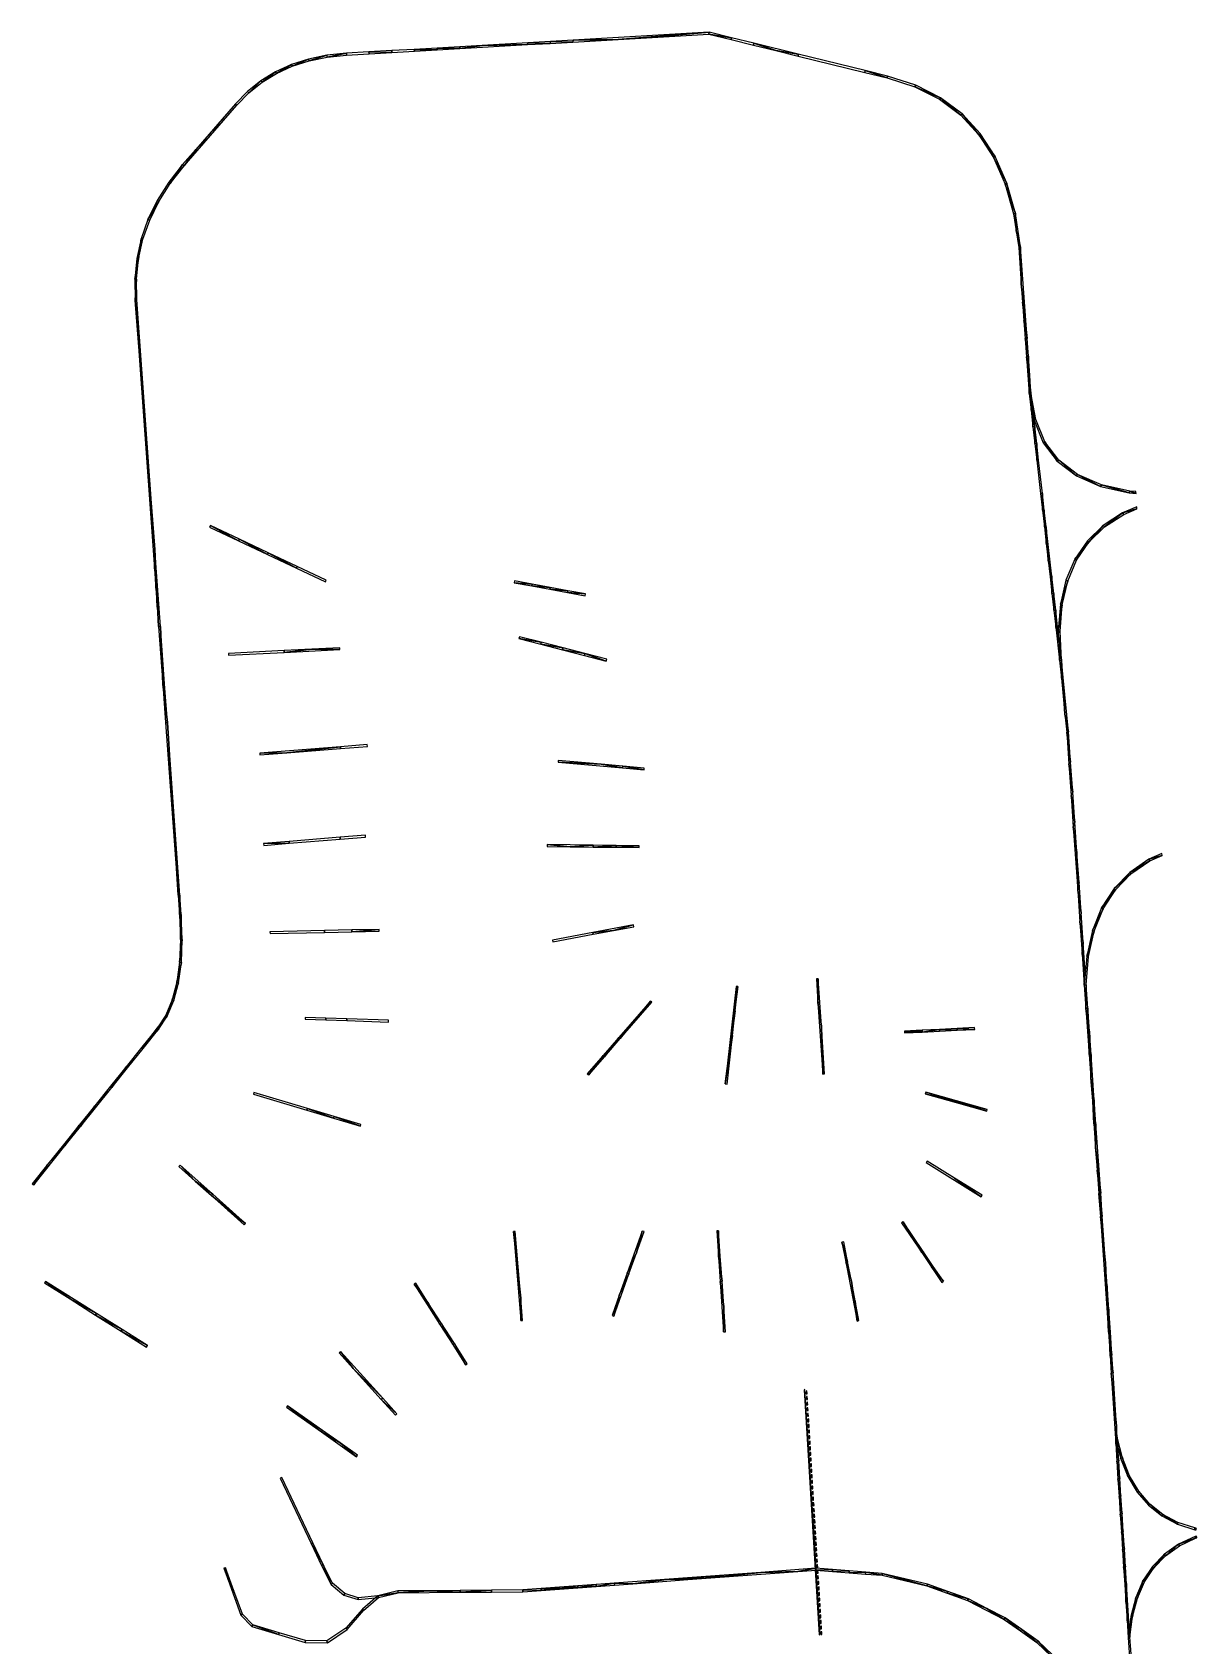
# Model space of a CAD drawing. Extents: x -4169 to 2221, y -6508 to 574.
# Drawn here: x -1736 to -489, y -1154 to 574 of the extents above; entities that cross this region are included whole.
import ezdxf

# ---------------------------------------------------------------- set-up
doc = ezdxf.new("R2010")
doc.units = 0

msp = doc.modelspace()

# ---------------------------------------------------------------- linework, layer by layer
at = {"layer": 'mg_to_dxf', "color": 40}
for points in [[(-1108.35, 565.93), (-1108.35, 565.93), (-1011.13, 573.57), (-1156.78, 565.13)], [(-1084.09, 567.34), (-1084.09, 567.34), (-1011.13, 573.57), (-1108.35, 565.93)], [(-1084.09, 567.34), (-1084.09, 567.34), (-1011.32, 571.55), (-1011.13, 573.57)], [(-987.21, 567.71), (-1011.13, 573.57), (-1011.32, 571.55)], [(-987.44, 565.7), (-987.21, 567.71), (-1011.32, 571.55)], [(-1350.99, 553.87), (-1375.27, 552.46), (-1350.91, 551.87)], [(-1326.72, 555.28), (-1350.99, 553.87), (-1350.91, 551.87), (-1326.66, 553.28)], [(-1302.44, 556.68), (-1326.72, 555.28), (-1302.4, 554.68)], [(-1302.4, 554.68), (-1326.72, 555.28), (-1326.66, 553.28)], [(-1278.16, 558.09), (-1302.44, 556.68), (-1278.14, 556.09)], [(-1278.14, 556.09), (-1302.44, 556.68), (-1302.4, 554.68)], [(-1253.89, 559.5), (-1253.89, 559.5), (-1278.16, 558.09), (-1278.14, 556.09)], [(-1253.89, 559.5), (-1253.89, 559.5), (-1278.14, 556.09), (-1205.37, 560.31)], [(-1253.89, 559.5), (-1253.89, 559.5), (-1205.37, 560.31), (-1205.33, 562.31)], [(-1181.12, 561.71), (-1205.33, 562.31), (-1205.37, 560.31)], [(-1205.33, 562.31), (-1181.12, 561.71), (-1181.06, 563.72)], [(-1181.12, 561.71), (-1156.86, 563.12), (-1181.06, 563.72)], [(-1181.06, 563.72), (-1156.86, 563.12), (-1156.78, 565.13)], [(-1156.86, 563.12), (-1108.35, 565.93), (-1156.78, 565.13)], [(-963.29, 561.84), (-987.21, 567.71), (-987.44, 565.7), (-963.56, 559.85)], [(-939.69, 553.99), (-963.29, 561.84), (-963.56, 559.85)], [(-915.46, 550.11), (-963.29, 561.84), (-939.69, 553.99)], [(-915.81, 548.14), (-915.46, 550.11), (-939.69, 553.99)], [(-1474.34, 529.45), (-1458.34, 538.95), (-1475.32, 531.2)], [(-1457.56, 537.1), (-1458.34, 538.95), (-1474.34, 529.45)], [(-1458.34, 538.95), (-1457.56, 537.1), (-1440.06, 544.84)], [(-1440.06, 544.84), (-1457.56, 537.1), (-1439.48, 542.92)], [(-1440.06, 544.84), (-1439.48, 542.92), (-1420.46, 548.88)], [(-1439.48, 542.92), (-1420.11, 546.91), (-1420.46, 548.88)], [(-1420.46, 548.88), (-1420.11, 546.91), (-1399.54, 551.06)], [(-1420.11, 546.91), (-1399.43, 549.06), (-1399.54, 551.06)], [(-1375.27, 552.46), (-1399.54, 551.06), (-1399.43, 549.06), (-1375.17, 550.46)], [(-1350.91, 551.87), (-1375.27, 552.46), (-1375.17, 550.46)], [(-843.71, 532.52), (-915.46, 550.11), (-915.81, 548.14), (-844.17, 530.57)], [(-1505.33, 510.13), (-1503.99, 508.65), (-1490.98, 521.6)], [(-1503.99, 508.65), (-1489.81, 519.97), (-1490.98, 521.6)], [(-1475.32, 531.2), (-1490.98, 521.6), (-1489.81, 519.97)], [(-1475.32, 531.2), (-1489.81, 519.97), (-1474.34, 529.45)], [(-820.29, 524.72), (-843.71, 532.52), (-844.17, 530.57)], [(-819.79, 526.66), (-843.71, 532.52), (-820.29, 524.72)], [(-820.29, 524.72), (-790.56, 515.13), (-789.74, 516.97), (-819.79, 526.66)], [(-1516.86, 495.5), (-1503.99, 508.65), (-1505.33, 510.13), (-1518.37, 496.82)], [(-789.74, 516.97), (-790.56, 515.13), (-763.19, 503.51)], [(-790.56, 515.13), (-764.29, 501.8), (-763.19, 503.51)], [(-741.48, 484.73), (-763.19, 503.51), (-764.29, 501.8)], [(-741.48, 484.73), (-740.14, 486.26), (-763.19, 503.51)], [(-1532.49, 480.57), (-1530.98, 479.26), (-1516.86, 495.5), (-1518.37, 496.82)], [(-741.48, 484.73), (-722.15, 463.91), (-740.14, 486.26)], [(-740.14, 486.26), (-722.15, 463.91), (-720.6, 465.25)], [(-1546.61, 464.33), (-1530.98, 479.26), (-1532.49, 480.57)], [(-1545.1, 463.02), (-1530.98, 479.26), (-1546.61, 464.33)], [(-1560.73, 448.08), (-1545.1, 463.02), (-1546.61, 464.33)], [(-1559.22, 446.77), (-1559.22, 446.77), (-1545.1, 463.02), (-1560.73, 448.08)], [(-720.6, 465.25), (-722.15, 463.91), (-704.57, 440.45)], [(-722.15, 463.91), (-706.28, 439.35), (-704.57, 440.45)], [(-1573.34, 430.53), (-1573.34, 430.53), (-1560.73, 448.08), (-1574.85, 431.84)], [(-1559.22, 446.77), (-1559.22, 446.77), (-1560.73, 448.08), (-1573.34, 430.53)], [(-704.57, 440.45), (-706.28, 439.35), (-692.04, 411.88)], [(-706.28, 439.35), (-693.88, 411.05), (-692.04, 411.88)], [(-1589.78, 412.9), (-1588.12, 411.77), (-1574.85, 431.84)], [(-1588.12, 411.77), (-1573.34, 430.53), (-1574.85, 431.84)], [(-1600.39, 392.42), (-1588.12, 411.77), (-1589.78, 412.9), (-1602.16, 393.36)], [(-692.04, 411.88), (-693.88, 411.05), (-683.01, 379.54)], [(-693.88, 411.05), (-684.95, 379), (-683.01, 379.54)], [(-1602.16, 393.36), (-1611.99, 373.23), (-1600.39, 392.42)], [(-1600.39, 392.42), (-1611.99, 373.23), (-1610.12, 372.49)], [(-1611.99, 373.23), (-1619.27, 352.5), (-1617.33, 351.97), (-1610.12, 372.49)], [(-682.22, 361.1), (-682.22, 361.1), (-683.01, 379.54), (-684.95, 379)], [(-682.22, 361.1), (-682.22, 361.1), (-677.49, 343.41), (-683.01, 379.54)], [(-1622.02, 330.87), (-1619.27, 352.5), (-1624, 331.18)], [(-1622.02, 330.87), (-1617.33, 351.97), (-1619.27, 352.5)], [(-682.22, 361.1), (-682.22, 361.1), (-679.48, 343.21), (-677.49, 343.41)], [(-1626.17, 309.27), (-1622.02, 330.87), (-1624, 331.18)], [(-1624.18, 309.18), (-1622.02, 330.87), (-1626.17, 309.27)], [(-679.48, 343.21), (-679.48, 343.21), (-676.68, 304.13), (-677.49, 343.41)], [(-677.49, 343.41), (-677.49, 343.41), (-676.68, 304.13), (-670.48, 245.66)], [(-1624.18, 309.18), (-1626.17, 309.27), (-1625.8, 286.77)], [(-1624.18, 309.18), (-1625.8, 286.77), (-1623.81, 286.91)], [(-670.48, 245.66), (-670.48, 245.66), (-676.68, 304.13), (-675.28, 284.59)], [(-1604.51, 19.63), (-1623.81, 286.91), (-1625.8, 286.77)], [(-1605.02, -1.07), (-1604.51, 19.63), (-1625.8, 286.77)], [(-670.48, 245.66), (-670.48, 245.66), (-675.28, 284.59), (-673.88, 265.05)], [(-670.48, 245.66), (-670.48, 245.66), (-673.88, 265.05), (-672.48, 245.51)], [(-670.48, 245.66), (-672.48, 245.51), (-669.08, 226.11)], [(-672.48, 245.51), (-671.08, 225.97), (-669.08, 226.11)], [(-671.08, 225.97), (-668.68, 206.5), (-669.08, 226.11)], [(-669.68, 206.44), (-668.68, 206.5), (-671.08, 225.97)], [(-669.08, 226.11), (-668.68, 206.5), (-667.68, 206.56)], [(-668.27, 186.9), (-668.68, 206.5), (-669.68, 206.44)], [(-666.28, 187.01), (-667.68, 206.56), (-668.68, 206.5)], [(-666.28, 187.01), (-668.68, 206.5), (-668.27, 186.9)], [(-666.24, 169.03), (-666.28, 187.01), (-668.27, 186.9)], [(-666.28, 187.01), (-663.01, 158.33), (-661.08, 158.93)], [(-664.24, 169.14), (-666.28, 187.01), (-666.24, 169.03)], [(-664.2, 151.17), (-664.2, 151.17), (-664.24, 169.14), (-666.24, 169.03)], [(-662.2, 151.26), (-662.2, 151.26), (-664.24, 169.14), (-664.2, 151.17)], [(-661.08, 158.93), (-663.01, 158.33), (-653.42, 134.06), (-651.62, 135.07)], [(-662.2, 151.26), (-662.2, 151.26), (-664.2, 151.17), (-662.16, 133.3)], [(-662.2, 151.26), (-662.2, 151.26), (-662.16, 133.3), (-660.16, 133.39)], [(-662.16, 133.3), (-660.12, 115.44), (-660.16, 133.39)], [(-660.16, 133.39), (-660.12, 115.44), (-658.12, 115.51)], [(-653.42, 134.06), (-638.17, 114.13), (-651.62, 135.07)], [(-651.62, 135.07), (-638.17, 114.13), (-636.54, 115.48)], [(-654.04, 79.77), (-658.12, 115.51), (-660.12, 115.44), (-656.05, 79.71)], [(-638.17, 114.13), (-617.69, 98.53), (-636.54, 115.48)], [(-636.54, 115.48), (-617.69, 98.53), (-616.31, 100.15)], [(-617.69, 98.53), (-591.99, 87.26), (-616.31, 100.15)], [(-616.31, 100.15), (-591.99, 87.26), (-590.91, 89.07)], [(-561.07, 80.31), (-590.91, 89.07), (-591.99, 87.26)], [(-560.35, 82.25), (-590.91, 89.07), (-561.07, 80.31)], [(-654.01, 61.84), (-654.04, 79.77), (-656.05, 79.71)], [(-652.01, 61.89), (-654.04, 79.77), (-654.01, 61.84)], [(-553.76, 79.78), (-560.35, 82.25), (-561.07, 80.31)], [(-560.35, 82.25), (-553.76, 79.78), (-553.89, 81.79)], [(-651.97, 43.98), (-652.01, 61.89), (-654.01, 61.84)], [(-649.97, 44.02), (-652.01, 61.89), (-651.97, 43.98)], [(-588.85, 45.42), (-587.41, 43.83), (-568.12, 58.93)], [(-568.12, 58.93), (-587.41, 43.83), (-566.92, 57.2)], [(-568.12, 58.93), (-552.75, 63.29), (-552.88, 65.48)], [(-568.12, 58.93), (-566.92, 57.2), (-552.75, 63.29)], [(-1545.99, 43.73), (-1514.99, 29.07), (-1545.13, 45.54)], [(-1545.13, 45.54), (-1514.99, 29.07), (-1514.13, 30.88)], [(-649.94, 26.11), (-649.94, 26.11), (-649.97, 44.02), (-651.97, 43.98)], [(-647.9, 8.25), (-647.9, 8.25), (-643.85, -9.61), (-649.97, 44.02)], [(-647.9, 8.25), (-647.9, 8.25), (-649.97, 44.02), (-649.94, 26.11)], [(-604.25, 27.49), (-588.85, 45.42), (-605.89, 28.89)], [(-587.41, 43.83), (-588.85, 45.42), (-604.25, 27.49)], [(-1603.54, -21.63), (-1603.54, -21.63), (-1604.51, 19.63), (-1605.02, -1.07)], [(-1598.57, -62.61), (-1598.57, -62.61), (-1604.51, 19.63), (-1600.57, -62.75)], [(-1602.05, -42.19), (-1602.05, -42.19), (-1600.57, -62.75), (-1604.51, 19.63)], [(-1602.05, -42.19), (-1602.05, -42.19), (-1604.51, 19.63), (-1603.54, -21.63)], [(-1514.99, 29.07), (-1483.99, 14.4), (-1514.13, 30.88)], [(-1514.13, 30.88), (-1483.99, 14.4), (-1483.13, 16.21)], [(-605.89, 28.89), (-619.24, 9.34), (-604.25, 27.49)], [(-604.25, 27.49), (-619.24, 9.34), (-617.43, 8.16)], [(-1483.99, 14.4), (-1452.98, -0.27), (-1483.13, 16.21)], [(-1483.13, 16.21), (-1452.98, -0.27), (-1452.13, 1.54)], [(-1452.13, 1.54), (-1452.98, -0.27), (-1421.98, -14.93), (-1421.13, -13.12)], [(-647.9, 8.25), (-647.9, 8.25), (-645.86, -9.62), (-643.85, -9.61)], [(-619.24, 9.34), (-628.89, -13.22), (-626.96, -14.15), (-617.43, 8.16)], [(-1219.73, -15.81), (-1219.73, -15.81), (-1200.36, -17.36), (-1219.36, -13.85)], [(-1200.72, -19.33), (-1200.72, -19.33), (-1200.36, -17.36), (-1219.73, -15.81)], [(-643.82, -27.48), (-643.85, -9.61), (-645.86, -9.62)], [(-641.81, -27.48), (-643.85, -9.61), (-643.82, -27.48)], [(-634.84, -38.8), (-626.96, -14.15), (-628.89, -13.22)], [(-632.85, -39.45), (-626.96, -14.15), (-634.84, -38.8)], [(-1181.35, -20.87), (-1181.35, -20.87), (-1200.36, -17.36), (-1200.72, -19.33)], [(-1181.71, -22.84), (-1181.35, -20.87), (-1200.72, -19.33)], [(-1162.34, -24.39), (-1181.35, -20.87), (-1181.71, -22.84)], [(-1181.71, -22.84), (-1181.71, -22.84), (-1162.7, -26.35), (-1162.34, -24.39)], [(-1162.34, -24.39), (-1162.34, -24.39), (-1162.7, -26.35), (-1143.33, -27.9)], [(-1143.33, -27.9), (-1143.33, -27.9), (-1162.7, -26.35), (-1143.7, -29.87)], [(-641.79, -45.35), (-641.81, -27.48), (-643.82, -27.48)], [(-639.77, -45.35), (-641.81, -27.48), (-641.79, -45.35)], [(-639.75, -63.21), (-639.75, -63.21), (-639.77, -45.35), (-641.79, -45.35)], [(-637.74, -63.23), (-637.74, -63.23), (-639.77, -45.35), (-639.75, -63.21)], [(-637.1, -67.39), (-632.85, -39.45), (-634.84, -38.8)], [(-635.08, -67.72), (-632.85, -39.45), (-637.1, -67.39)], [(-1598.57, -62.61), (-1598.57, -62.61), (-1600.57, -62.75), (-1596.12, -124.43)], [(-1598.57, -62.61), (-1598.57, -62.61), (-1596.12, -124.43), (-1594.12, -124.29)], [(-635.7, -81.1), (-635.7, -81.1), (-639.75, -63.21), (-635.67, -98.94)], [(-637.74, -63.23), (-637.74, -63.23), (-639.75, -63.21), (-635.7, -81.1)], [(-635.08, -67.72), (-637.1, -67.39), (-637, -69.72)], [(-635.08, -67.72), (-637, -69.72), (-633.66, -98.98)], [(-1436.35, -87.03), (-1406.45, -87.54), (-1406.55, -85.54)], [(-1214.65, -75.57), (-1214.65, -75.57), (-1190.77, -79.69), (-1214.14, -73.63)], [(-1191.27, -81.62), (-1191.27, -81.62), (-1190.77, -79.69), (-1214.65, -75.57)], [(-1190.77, -79.69), (-1190.77, -79.69), (-1191.27, -81.62), (-1167.4, -85.74)], [(-1167.9, -87.68), (-1167.9, -87.68), (-1167.4, -85.74), (-1191.27, -81.62)], [(-1167.9, -87.68), (-1167.9, -87.68), (-1144.03, -91.8), (-1167.4, -85.74)], [(-635.7, -81.1), (-635.7, -81.1), (-635.67, -98.94), (-633.66, -98.98)], [(-1525.67, -93.48), (-1466.06, -90.51), (-1466.16, -88.51), (-1525.77, -91.48)], [(-1466.16, -88.51), (-1466.06, -90.51), (-1436.35, -87.03)], [(-1466.06, -90.51), (-1406.45, -87.54), (-1436.35, -87.03)], [(-1144.53, -93.73), (-1144.53, -93.73), (-1144.03, -91.8), (-1167.9, -87.68)], [(-1144.03, -91.8), (-1144.03, -91.8), (-1144.53, -93.73), (-1121.15, -99.79)], [(-1144.03, -91.8), (-1144.03, -91.8), (-1121.15, -99.79), (-1120.65, -97.85)], [(-633.77, -118.16), (-633.77, -118.16), (-633.66, -98.98), (-635.67, -98.94)], [(-629.96, -156.6), (-629.96, -156.6), (-633.66, -98.98), (-633.77, -118.16)], [(-629.96, -156.6), (-629.96, -156.6), (-626.06, -175.65), (-633.66, -98.98)], [(-1596.12, -124.43), (-1596.12, -124.43), (-1591.15, -165.41), (-1594.12, -124.29)], [(-1593.15, -165.55), (-1593.15, -165.55), (-1591.15, -165.41), (-1596.12, -124.43)], [(-1579.79, -350.59), (-1579.79, -350.59), (-1591.15, -165.41), (-1593.15, -165.55)], [(-1577.79, -350.45), (-1577.79, -350.45), (-1591.15, -165.41), (-1579.79, -350.59)], [(-629.96, -156.6), (-629.96, -156.6), (-628.05, -175.82), (-626.06, -175.65)], [(-1405.78, -193.42), (-1376.97, -191.14), (-1377.13, -189.15), (-1405.94, -191.43)], [(-623.81, -207.9), (-626.06, -175.65), (-628.05, -175.82)], [(-625.7, -209.68), (-623.81, -207.9), (-628.05, -175.82)], [(-1492.35, -198.27), (-1492.35, -198.27), (-1463.39, -197.99), (-1405.94, -191.43)], [(-1492.35, -198.27), (-1492.35, -198.27), (-1492.19, -200.27), (-1463.39, -197.99)], [(-1405.94, -191.43), (-1405.94, -191.43), (-1463.39, -197.99), (-1405.78, -193.42)], [(-1126.55, -210.2), (-1172.57, -206.14), (-1172.74, -208.13)], [(-1103.72, -214.22), (-1126.55, -210.2), (-1172.74, -208.13)], [(-1103.54, -212.23), (-1103.54, -212.23), (-1126.55, -210.2), (-1103.72, -214.22)], [(-1103.54, -212.23), (-1103.54, -212.23), (-1103.72, -214.22), (-1080.71, -216.25)], [(-1103.54, -212.23), (-1103.54, -212.23), (-1080.71, -216.25), (-1080.53, -214.26)], [(-621.57, -240.16), (-623.81, -207.9), (-625.7, -209.68)], [(-625.7, -209.68), (-623.34, -243.55), (-621.57, -240.16)], [(-623.34, -243.55), (-619.32, -272.42), (-621.57, -240.16)], [(-623.34, -243.55), (-620.98, -277.41), (-619.32, -272.42)], [(-617.07, -304.67), (-617.07, -304.67), (-619.32, -272.42), (-620.98, -277.41)], [(-1460.85, -292.89), (-1488.12, -295.13), (-1460.68, -294.88)], [(-1406.13, -290.39), (-1406.29, -288.4), (-1460.85, -292.89), (-1460.68, -294.88)], [(-1378.85, -288.15), (-1379.02, -286.15), (-1406.29, -288.4), (-1406.13, -290.39)], [(-620.98, -277.41), (-620.98, -277.41), (-616.26, -345.14), (-617.07, -304.67)], [(-1460.68, -294.88), (-1488.12, -295.13), (-1487.96, -297.13)], [(-1159.9, -298.57), (-1159.9, -298.57), (-1184.53, -296.28), (-1184.55, -298.28)], [(-1159.9, -298.57), (-1159.9, -298.57), (-1135.22, -296.86), (-1184.53, -296.28)], [(-1135.24, -298.86), (-1135.24, -298.86), (-1135.22, -296.86), (-1159.9, -298.57)], [(-1135.22, -296.86), (-1135.22, -296.86), (-1135.24, -298.86), (-1110.56, -297.15)], [(-1110.56, -297.15), (-1110.56, -297.15), (-1135.24, -298.86), (-1110.58, -299.15)], [(-1110.56, -297.15), (-1110.56, -297.15), (-1110.58, -299.15), (-1085.9, -297.43)], [(-1085.9, -297.43), (-1085.9, -297.43), (-1110.58, -299.15), (-1085.93, -299.43)], [(-617.07, -304.67), (-617.07, -304.67), (-616.26, -345.14), (-614.83, -336.93)], [(-526.09, -305.79), (-539.96, -311.94), (-525.96, -307.88)], [(-525.96, -307.88), (-539.96, -311.94), (-539.03, -313.68)], [(-560.44, -325.98), (-577.34, -343.39), (-559.19, -327.52)], [(-559.19, -327.52), (-577.34, -343.39), (-575.83, -344.69)], [(-539.96, -311.94), (-560.44, -325.98), (-539.03, -313.68)], [(-539.03, -313.68), (-560.44, -325.98), (-559.19, -327.52)], [(-616.26, -345.14), (-612.58, -369.18), (-614.83, -336.93)], [(-613.9, -379), (-612.58, -369.18), (-616.26, -345.14)], [(-575.83, -344.69), (-577.34, -343.39), (-590.66, -364.17)], [(-575.83, -344.69), (-590.66, -364.17), (-588.95, -365.18)], [(-1578.3, -371.15), (-1578.3, -371.15), (-1577.79, -350.45), (-1579.79, -350.59)], [(-1577.79, -350.45), (-1577.79, -350.45), (-1578.3, -371.15), (-1576.31, -371.01)], [(-1577.27, -397.92), (-1576.31, -371.01), (-1578.3, -371.15)], [(-1577.27, -397.92), (-1575.27, -398.04), (-1576.31, -371.01)], [(-610.33, -401.44), (-612.58, -369.18), (-613.9, -379)], [(-611.54, -412.86), (-610.33, -401.44), (-613.9, -379)], [(-590.66, -364.17), (-600.41, -388.32), (-588.95, -365.18)], [(-588.95, -365.18), (-600.41, -388.32), (-598.55, -388.99)], [(-1422.8, -390.34), (-1422.85, -388.34), (-1481.31, -389.63), (-1481.27, -391.63)], [(-1393.61, -387.69), (-1422.85, -388.34), (-1422.8, -390.34), (-1393.57, -389.69)], [(-1364.38, -387.04), (-1393.61, -387.69), (-1393.57, -389.69)], [(-1364.34, -389.04), (-1364.38, -387.04), (-1393.57, -389.69)], [(-1178.8, -398.51), (-1178.43, -400.47), (-1135.11, -392.36), (-1135.47, -390.39)], [(-1113.45, -388.3), (-1113.45, -388.3), (-1092.15, -382.28), (-1135.47, -390.39)], [(-1113.45, -388.3), (-1113.45, -388.3), (-1135.47, -390.39), (-1135.11, -392.36)], [(-1113.45, -388.3), (-1113.45, -388.3), (-1091.78, -384.25), (-1092.15, -382.28)], [(-600.41, -388.32), (-606.58, -415.84), (-598.55, -388.99)], [(-598.55, -388.99), (-606.58, -415.84), (-604.63, -416.13)], [(-1578.23, -422.07), (-1575.27, -398.04), (-1577.27, -397.92)], [(-1576.25, -422.43), (-1575.27, -398.04), (-1578.23, -422.07)], [(-608.09, -433.7), (-610.33, -401.44), (-611.54, -412.86)], [(-608.09, -433.7), (-611.54, -412.86), (-609.19, -446.73)], [(-1581.17, -443.59), (-1576.25, -422.43), (-1578.23, -422.07)], [(-1579.25, -444.19), (-1576.25, -422.43), (-1581.17, -443.59)], [(-606.58, -415.84), (-609.19, -446.73), (-607.19, -446.6), (-604.63, -416.13)], [(-1586.1, -462.5), (-1579.25, -444.19), (-1581.17, -443.59)], [(-1584.27, -463.32), (-1579.25, -444.19), (-1586.1, -462.5)], [(-982.18, -448.1), (-993.74, -552.63), (-980.2, -448.31)], [(-980.2, -448.31), (-993.74, -552.63), (-983.09, -474.45)], [(-894.42, -465.54), (-894.42, -465.54), (-894.14, -439.94), (-896.13, -440.08)], [(-892.42, -465.4), (-892.42, -465.4), (-894.14, -439.94), (-894.42, -465.54)], [(-607.46, -471.51), (-607.19, -446.6), (-609.19, -446.73)], [(-605.46, -471.38), (-607.19, -446.6), (-607.46, -471.51)], [(-1593.02, -478.77), (-1584.27, -463.32), (-1586.1, -462.5)], [(-1593.02, -478.77), (-1591.31, -479.82), (-1584.27, -463.32)], [(-1107.67, -502.74), (-1107.67, -502.74), (-1106.16, -504.05), (-1073.85, -463.82)], [(-1073.85, -463.82), (-1073.85, -463.82), (-1106.16, -504.05), (-1072.34, -465.13)], [(-892.42, -465.4), (-892.42, -465.4), (-894.42, -465.54), (-890.71, -490.87)], [(-889.28, -541.93), (-890.71, -490.87), (-894.42, -465.54)], [(-1593.02, -478.77), (-1601.93, -492.43), (-1591.31, -479.82)], [(-1591.31, -479.82), (-1601.93, -492.43), (-1600.37, -493.68)], [(-1421.44, -484.04), (-1421.37, -482.04), (-1443.67, -481.28), (-1443.74, -483.28)], [(-1399.13, -484.81), (-1399.06, -482.81), (-1421.37, -482.04), (-1421.44, -484.04)], [(-1354.45, -484.34), (-1399.06, -482.81), (-1399.13, -484.81), (-1354.51, -486.34)], [(-983.09, -474.45), (-993.74, -552.63), (-985.97, -500.58)], [(-607.46, -471.51), (-604.74, -496.23), (-605.46, -471.38)], [(-605.73, -496.3), (-604.74, -496.23), (-607.46, -471.51)], [(-605.46, -471.38), (-604.74, -496.23), (-603.74, -496.17)], [(-1618.09, -513.78), (-1601.93, -492.43), (-1618.68, -513.31)], [(-1600.37, -493.68), (-1601.93, -492.43), (-1618.09, -513.78)], [(-1600.37, -493.68), (-1618.09, -513.78), (-1617.11, -514.56)], [(-985.97, -500.58), (-993.74, -552.63), (-991.75, -552.85)], [(-887.28, -541.79), (-890.71, -490.87), (-889.28, -541.93)], [(-782.91, -496.56), (-782.91, -496.56), (-782.99, -495.06), (-801.76, -496)], [(-782.91, -496.56), (-782.91, -496.56), (-801.76, -496), (-801.66, -498)], [(-782.91, -496.56), (-782.91, -496.56), (-801.66, -498), (-782.89, -497.05)], [(-764.21, -494.11), (-782.99, -495.06), (-782.91, -496.56), (-782.89, -497.05)], [(-764.11, -496.11), (-764.21, -494.11), (-782.89, -497.05)], [(-745.44, -493.16), (-745.44, -493.16), (-764.21, -494.11), (-745.34, -495.16)], [(-745.34, -495.16), (-745.34, -495.16), (-764.21, -494.11), (-764.11, -496.11)], [(-745.44, -493.16), (-745.44, -493.16), (-726.57, -494.21), (-726.67, -492.21)], [(-745.44, -493.16), (-745.44, -493.16), (-745.34, -495.16), (-726.57, -494.21)], [(-605.73, -496.3), (-604.01, -521.08), (-604.74, -496.23)], [(-602.51, -520.98), (-603.74, -496.17), (-604.74, -496.23)], [(-604.74, -496.23), (-604.01, -521.08), (-602.51, -520.98)], [(-603.74, -496.17), (-602.51, -520.98), (-602.01, -520.95)], [(-1618.68, -513.31), (-1635.42, -534.19), (-1633.86, -535.44), (-1617.11, -514.56)], [(-1124.57, -522.2), (-1124.57, -522.2), (-1123.06, -523.51), (-1107.67, -502.74)], [(-1107.67, -502.74), (-1107.67, -502.74), (-1123.06, -523.51), (-1106.16, -504.05)], [(-1635.42, -534.19), (-1652.17, -555.07), (-1650.61, -556.32)], [(-1633.86, -535.44), (-1635.42, -534.19), (-1650.61, -556.32)], [(-1141.48, -541.66), (-1141.48, -541.66), (-1139.97, -542.97), (-1124.57, -522.2)], [(-1123.06, -523.51), (-1123.06, -523.51), (-1124.57, -522.2), (-1139.97, -542.97)], [(-604.01, -521.08), (-602.28, -545.86), (-602.51, -520.98)], [(-602.28, -545.86), (-602.28, -545.86), (-602.01, -520.95), (-602.51, -520.98)], [(-598.56, -570.52), (-598.56, -570.52), (-602.01, -520.95), (-602.28, -545.86)], [(-600.06, -570.62), (-600.06, -570.62), (-602.28, -545.86), (-600.55, -570.65)], [(-600.06, -570.62), (-600.06, -570.62), (-598.56, -570.52), (-602.28, -545.86)], [(-1684.11, -598.07), (-1684.11, -598.07), (-1650.61, -556.32), (-1668.92, -575.94)], [(-1668.92, -575.94), (-1668.92, -575.94), (-1650.61, -556.32), (-1652.17, -555.07)], [(-1441.22, -578.87), (-1498.5, -561.74), (-1499.07, -563.65), (-1441.79, -580.78)], [(-778.93, -561.24), (-779.47, -563.17), (-746.27, -571.48)], [(-746.27, -571.48), (-779.47, -563.17), (-746.54, -572.44)], [(-778.93, -561.24), (-746.27, -571.48), (-746, -570.52)], [(-1668.92, -575.94), (-1668.92, -575.94), (-1685.67, -596.82), (-1684.11, -598.07)], [(-1413.15, -589.35), (-1441.22, -578.87), (-1441.79, -580.78)], [(-1412.57, -587.43), (-1441.22, -578.87), (-1413.15, -589.35)], [(-746.27, -571.48), (-746.27, -571.48), (-746.54, -572.44), (-713.61, -581.72)], [(-746.27, -571.48), (-746.27, -571.48), (-713.06, -579.79), (-746, -570.52)], [(-746.27, -571.48), (-746.27, -571.48), (-713.61, -581.72), (-713.06, -579.79)], [(-598.83, -595.43), (-600.06, -570.62), (-600.55, -570.65)], [(-597.83, -595.37), (-598.56, -570.52), (-600.06, -570.62)], [(-600.06, -570.62), (-598.83, -595.43), (-597.83, -595.37)], [(-598.56, -570.52), (-597.83, -595.37), (-596.83, -595.3)], [(-1685.67, -596.82), (-1702.42, -617.7), (-1700.86, -618.95)], [(-1684.11, -598.07), (-1685.67, -596.82), (-1700.86, -618.95)], [(-1384.51, -597.92), (-1412.57, -587.43), (-1413.15, -589.35)], [(-1383.93, -596), (-1412.57, -587.43), (-1384.51, -597.92)], [(-597.1, -620.22), (-597.1, -620.22), (-597.83, -595.37), (-598.83, -595.43)], [(-597.83, -595.37), (-597.83, -595.37), (-597.1, -620.22), (-596.83, -595.3)], [(-596.83, -595.3), (-596.83, -595.3), (-597.1, -620.22), (-591.65, -669.65)], [(-1719.16, -638.58), (-1719.16, -638.58), (-1734.35, -660.71), (-1700.86, -618.95)], [(-1719.16, -638.58), (-1719.16, -638.58), (-1700.86, -618.95), (-1702.42, -617.7)], [(-591.65, -669.65), (-591.65, -669.65), (-597.1, -620.22), (-592.4, -669.7)], [(-595.38, -645), (-595.38, -645), (-592.4, -669.7), (-597.1, -620.22)], [(-1719.16, -638.58), (-1719.16, -638.58), (-1735.91, -659.46), (-1734.35, -660.71)], [(-719.71, -673.33), (-748.14, -653.36), (-777.63, -635.1), (-778.69, -636.8)], [(-1578.96, -640.96), (-1561.44, -656.57), (-1577.63, -639.47)], [(-1577.63, -639.47), (-1561.44, -656.57), (-1542.59, -670.69)], [(-718.65, -671.63), (-748.14, -653.36), (-719.71, -673.33)], [(-595.38, -645), (-595.38, -645), (-593.65, -669.79), (-592.4, -669.7)], [(-1561.44, -656.57), (-1543.92, -672.18), (-1542.59, -670.69)], [(-1542.59, -670.69), (-1543.92, -672.18), (-1507.55, -701.91)], [(-1543.92, -672.18), (-1526.4, -687.79), (-1507.55, -701.91)], [(-592.4, -669.7), (-593.65, -669.79), (-591.42, -694.54)], [(-591.42, -694.54), (-593.65, -669.79), (-591.92, -694.57)], [(-589.93, -694.44), (-591.65, -669.65), (-592.4, -669.7)], [(-592.4, -669.7), (-591.42, -694.54), (-589.93, -694.44)], [(-1526.4, -687.79), (-1508.88, -703.41), (-1507.55, -701.91)], [(-783.36, -733.11), (-783.36, -733.11), (-803.23, -700.05), (-804.89, -701.17)], [(-783.36, -733.11), (-783.36, -733.11), (-781.7, -731.99), (-803.23, -700.05)], [(-591.92, -694.57), (-591.92, -694.57), (-586.48, -744.01), (-589.93, -694.44)], [(-583.29, -818.49), (-583.29, -818.49), (-586.48, -744.01), (-591.92, -694.57)], [(-1220.61, -710.64), (-1220.61, -710.64), (-1212.75, -782), (-1218.62, -710.48)], [(-1212.79, -806), (-1212.79, -806), (-1212.75, -782), (-1220.61, -710.64)], [(-1088.8, -733.36), (-1088.8, -733.36), (-1082.62, -710.07), (-1098.75, -755.31)], [(-1088.8, -733.36), (-1088.8, -733.36), (-1080.74, -710.74), (-1082.62, -710.07)], [(-1001.02, -737.02), (-1001.02, -737.02), (-1000.86, -709.87), (-1002.86, -710.01)], [(-999.03, -736.88), (-999.03, -736.88), (-1000.86, -709.87), (-1001.02, -737.02)], [(-868.74, -722.17), (-868.74, -722.17), (-862.72, -742.85), (-866.77, -721.79)], [(-864.68, -743.23), (-864.68, -743.23), (-862.72, -742.85), (-868.74, -722.17)], [(-1098.75, -755.31), (-1098.75, -755.31), (-1096.86, -755.98), (-1088.8, -733.36)], [(-999.03, -736.88), (-999.03, -736.88), (-1001.02, -737.02), (-997.19, -763.9)], [(-997.19, -763.9), (-997.19, -763.9), (-1001.02, -737.02), (-999.19, -764.03)], [(-858.66, -763.92), (-858.66, -763.92), (-862.72, -742.85), (-864.68, -743.23)], [(-772.59, -749.08), (-772.59, -749.08), (-781.7, -731.99), (-783.36, -733.11)], [(-770.93, -747.96), (-770.93, -747.96), (-781.7, -731.99), (-772.59, -749.08)], [(-1112.99, -801.22), (-1112.99, -801.22), (-1096.86, -755.98), (-1106.81, -777.93)], [(-1106.81, -777.93), (-1106.81, -777.93), (-1096.86, -755.98), (-1098.75, -755.31)], [(-852.51, -806.42), (-852.51, -806.42), (-858.66, -763.92), (-864.68, -743.23)], [(-770.93, -747.96), (-770.93, -747.96), (-772.59, -749.08), (-760.16, -763.93)], [(-760.16, -763.93), (-760.16, -763.93), (-772.59, -749.08), (-761.82, -765.05)], [(-584.75, -768.79), (-584.75, -768.79), (-586.48, -744.01), (-583.29, -818.49)], [(-1695.36, -782.84), (-1695.36, -782.84), (-1721.61, -764), (-1722.67, -765.69)], [(-1695.36, -782.84), (-1695.36, -782.84), (-1666.98, -798.3), (-1721.61, -764)], [(-1325.2, -765.97), (-1326.89, -767.05), (-1311.42, -787.53)], [(-1326.89, -767.05), (-1313.11, -788.61), (-1311.42, -787.53)], [(-997.19, -763.9), (-997.19, -763.9), (-999.19, -764.03), (-995.36, -790.91)], [(-995.36, -790.91), (-995.36, -790.91), (-999.19, -764.03), (-995.52, -818.05)], [(-854.6, -784.98), (-854.6, -784.98), (-858.66, -763.92), (-852.51, -806.42)], [(-584.75, -768.79), (-584.75, -768.79), (-583.29, -818.49), (-583.02, -793.58)], [(-1668.05, -800), (-1668.05, -800), (-1666.98, -798.3), (-1695.36, -782.84)], [(-1299.32, -810.17), (-1299.32, -810.17), (-1311.42, -787.53), (-1313.11, -788.61)], [(-1297.64, -809.09), (-1297.64, -809.09), (-1311.42, -787.53), (-1299.32, -810.17)], [(-1212.75, -782), (-1212.75, -782), (-1212.79, -806), (-1210.8, -805.84)], [(-1106.81, -777.93), (-1106.81, -777.93), (-1114.88, -800.55), (-1112.99, -801.22)], [(-995.36, -790.91), (-995.36, -790.91), (-995.52, -818.05), (-993.53, -817.92)], [(-854.6, -784.98), (-854.6, -784.98), (-852.51, -806.42), (-850.54, -806.04)], [(-582.54, -818.44), (-582.54, -818.44), (-583.02, -793.58), (-583.29, -818.49)], [(-583.02, -793.58), (-583.02, -793.58), (-582.54, -818.44), (-581.3, -818.36)], [(-1668.05, -800), (-1668.05, -800), (-1639.67, -815.46), (-1666.98, -798.3)], [(-1640.74, -817.15), (-1640.74, -817.15), (-1639.67, -815.46), (-1668.05, -800)], [(-1285.54, -831.73), (-1285.54, -831.73), (-1297.64, -809.09), (-1299.32, -810.17)], [(-1297.64, -809.09), (-1297.64, -809.09), (-1285.54, -831.73), (-1283.85, -830.65)], [(-1639.67, -815.46), (-1639.67, -815.46), (-1640.74, -817.15), (-1612.36, -832.61)], [(-1613.42, -834.3), (-1613.42, -834.3), (-1612.36, -832.61), (-1640.74, -817.15)], [(-581.57, -843.28), (-582.54, -818.44), (-583.29, -818.49)], [(-582.54, -818.44), (-579.57, -843.14), (-581.3, -818.36)], [(-582.54, -818.44), (-581.57, -843.28), (-579.57, -843.14)], [(-1392.06, -857.3), (-1392.06, -857.3), (-1405.58, -839.34), (-1407.06, -840.68)], [(-1405.58, -839.34), (-1405.58, -839.34), (-1392.06, -857.3), (-1360.58, -889.22)], [(-1285.54, -831.73), (-1271.75, -853.29), (-1283.85, -830.65)], [(-1283.85, -830.65), (-1271.75, -853.29), (-1270.07, -852.21)], [(-581.57, -843.28), (-581.57, -843.28), (-578.36, -862.01), (-579.57, -843.14)], [(-580.36, -862.15), (-580.36, -862.15), (-578.36, -862.01), (-581.57, -843.28)], [(-1360.58, -889.22), (-1360.58, -889.22), (-1392.06, -857.3), (-1362.06, -890.56)], [(-578.36, -862.01), (-578.36, -862.01), (-580.36, -862.15), (-574.74, -918.59)], [(-574.74, -918.59), (-574.74, -918.59), (-580.36, -862.15), (-575.53, -937.67)], [(-909.32, -879.95), (-901.39, -1008.74), (-900.39, -1008.63), (-908.32, -879.89)], [(-1426.15, -925.21), (-1426.15, -925.21), (-1462.42, -897.1), (-1463.57, -898.73)], [(-1424.99, -923.58), (-1424.99, -923.58), (-1462.42, -897.1), (-1426.15, -925.21)], [(-1360.58, -889.22), (-1360.58, -889.22), (-1362.06, -890.56), (-1345.58, -905.85)], [(-1345.58, -905.85), (-1345.58, -905.85), (-1362.06, -890.56), (-1347.06, -907.19)], [(-906.23, -881.36), (-907.23, -881.42), (-907.04, -884.41), (-906.04, -884.35)], [(-906.86, -887.41), (-906.67, -890.4), (-905.67, -890.34), (-905.86, -887.35)], [(-906.49, -893.4), (-906.3, -896.39), (-905.31, -896.33), (-905.49, -893.34)], [(-905.93, -902.38), (-904.94, -902.32), (-905.12, -899.32), (-906.12, -899.39)], [(-904.75, -905.31), (-905.75, -905.37), (-905.57, -908.37), (-904.57, -908.31)], [(-905.2, -914.36), (-904.2, -914.3), (-904.38, -911.3), (-905.38, -911.36)], [(-1424.99, -923.58), (-1424.99, -923.58), (-1426.15, -925.21), (-1406.28, -936.82)], [(-1388.72, -951.7), (-1406.28, -936.82), (-1426.15, -925.21)], [(-905.01, -917.35), (-904.83, -920.35), (-903.83, -920.29), (-904.01, -917.29)], [(-904.46, -926.34), (-903.46, -926.27), (-903.65, -923.28), (-904.64, -923.34)], [(-903.28, -929.27), (-904.28, -929.33), (-904.09, -932.32), (-903.09, -932.26)], [(-574.74, -918.59), (-574.74, -918.59), (-575.53, -937.67), (-573.54, -937.46)], [(-573.97, -930.76), (-573.28, -941.47), (-568.36, -953.08)], [(-1387.56, -950.06), (-1406.28, -936.82), (-1388.72, -951.7)], [(-903.72, -938.31), (-902.72, -938.25), (-902.91, -935.26), (-903.91, -935.32)], [(-903.35, -944.3), (-902.36, -944.24), (-902.54, -941.25), (-903.54, -941.31)], [(-901.99, -950.23), (-902.17, -947.23), (-903.17, -947.3), (-902.99, -950.29)], [(-572.33, -956.32), (-573.54, -937.46), (-575.53, -937.67)], [(-574.32, -956.54), (-572.33, -956.32), (-575.53, -937.67)], [(-573.28, -941.47), (-570.27, -953.26), (-568.36, -953.08)], [(-902.62, -956.28), (-901.62, -956.22), (-901.8, -953.22), (-902.8, -953.28)], [(-901.25, -962.21), (-901.43, -959.21), (-902.43, -959.27), (-902.25, -962.27)], [(-902.06, -965.26), (-901.88, -968.26), (-900.88, -968.19), (-901.07, -965.2)], [(-574.32, -956.54), (-574.32, -956.54), (-571.12, -975.18), (-572.33, -956.32)], [(-573.11, -975.42), (-573.11, -975.42), (-571.12, -975.18), (-574.32, -956.54)], [(-562.42, -972.79), (-568.36, -953.08), (-570.27, -953.26)], [(-560.68, -972.17), (-568.36, -953.08), (-562.42, -972.79)], [(-1437.1, -1044.81), (-1435.3, -1043.94), (-1468.63, -974.02), (-1470.44, -974.88)], [(-900.51, -974.18), (-900.7, -971.19), (-901.69, -971.25), (-901.51, -974.24)], [(-901.14, -980.23), (-900.14, -980.17), (-900.33, -977.18), (-901.33, -977.24)], [(-899.96, -983.17), (-900.96, -983.23), (-900.77, -986.22), (-899.77, -986.16)], [(-569.92, -994.04), (-569.92, -994.04), (-571.12, -975.18), (-573.11, -975.42)], [(-571.9, -994.3), (-571.9, -994.3), (-569.92, -994.04), (-573.11, -975.42)], [(-560.68, -972.17), (-562.42, -972.79), (-552.43, -989.62)], [(-560.68, -972.17), (-552.43, -989.62), (-550.89, -988.63)], [(-900.4, -992.21), (-899.41, -992.15), (-899.59, -989.15), (-900.59, -989.22)], [(-900.04, -998.2), (-899.04, -998.14), (-899.22, -995.14), (-900.22, -995.2)], [(-899.67, -1004.19), (-898.67, -1004.13), (-898.85, -1001.13), (-899.85, -1001.19)], [(-568.71, -1012.91), (-568.71, -1012.91), (-569.92, -994.04), (-571.9, -994.3)], [(-568.71, -1012.91), (-568.71, -1012.91), (-571.9, -994.3), (-570.7, -1013.18)], [(-552.43, -989.62), (-538.99, -1002.43), (-550.89, -988.63)], [(-552.43, -989.62), (-540.28, -1003.75), (-538.99, -1002.43)], [(-901.39, -1008.74), (-893.16, -1142.36), (-892.17, -1142.27), (-900.39, -1008.63)], [(-898.47, -1007.4), (-899.47, -1007.46), (-899.28, -1010.46), (-898.28, -1010.39)], [(-898.1, -1013.39), (-899.1, -1013.45), (-898.91, -1016.44), (-897.91, -1016.38)], [(-568.71, -1012.91), (-568.71, -1012.91), (-570.7, -1013.18), (-567.5, -1031.77)], [(-567.5, -1031.77), (-567.5, -1031.77), (-570.7, -1013.18), (-569.49, -1032.06)], [(-540.28, -1003.75), (-525.98, -1015.18), (-538.99, -1002.43)], [(-538.99, -1002.43), (-525.98, -1015.18), (-524.98, -1013.6)], [(-525.98, -1015.18), (-509.53, -1023.9), (-524.98, -1013.6)], [(-524.98, -1013.6), (-509.53, -1023.9), (-508.86, -1022.12)], [(-898.73, -1019.44), (-898.54, -1022.43), (-897.55, -1022.37), (-897.73, -1019.38)], [(-898.36, -1025.43), (-898.17, -1028.42), (-897.18, -1028.36), (-897.36, -1025.37)], [(-897.81, -1034.41), (-896.81, -1034.35), (-896.99, -1031.35), (-897.99, -1031.42)], [(-567.5, -1031.77), (-567.5, -1031.77), (-569.49, -1032.06), (-566.3, -1050.63)], [(-568.28, -1050.93), (-566.3, -1050.63), (-569.49, -1032.06)], [(-508.86, -1022.12), (-509.53, -1023.9), (-490.92, -1029.92), (-490.63, -1028)], [(-490.63, -1028), (-490.92, -1029.92), (-489.41, -1028.19)], [(-489.41, -1028.19), (-490.92, -1029.92), (-489.29, -1030.18)], [(-1424.19, -1067.24), (-1435.3, -1043.94), (-1437.1, -1044.81)], [(-1425.99, -1068.12), (-1424.19, -1067.24), (-1437.1, -1044.81)], [(-896.62, -1037.34), (-897.62, -1037.4), (-897.44, -1040.4), (-896.44, -1040.34)], [(-897.07, -1046.39), (-896.07, -1046.33), (-896.25, -1043.33), (-897.25, -1043.39)], [(-896.88, -1049.38), (-896.7, -1052.38), (-895.7, -1052.31), (-895.89, -1049.32)], [(-565.09, -1069.5), (-565.09, -1069.5), (-566.3, -1050.63), (-568.28, -1050.93)], [(-565.09, -1069.5), (-565.09, -1069.5), (-568.28, -1050.93), (-567.07, -1069.81)], [(-523.35, -1056.27), (-522.15, -1057.75), (-508.14, -1045.56)], [(-522.15, -1057.75), (-507.25, -1047.26), (-508.14, -1045.56)], [(-489.92, -1039.09), (-490.46, -1037.22), (-508.14, -1045.56)], [(-489.92, -1039.09), (-508.14, -1045.56), (-507.25, -1047.26)], [(-489.92, -1039.09), (-488.89, -1036.75), (-490.46, -1037.22)], [(-489.92, -1039.09), (-488.77, -1038.75), (-488.89, -1036.75)], [(-1526.22, -1083.75), (-1528.87, -1070.57), (-1530.75, -1071.25)], [(-1519.87, -1095.37), (-1528.87, -1070.57), (-1526.22, -1083.75)], [(-1425.99, -1068.12), (-1415.82, -1088.49), (-1424.19, -1067.24)], [(-1424.19, -1067.24), (-1415.82, -1088.49), (-1414.21, -1087.23)], [(-896.33, -1058.37), (-895.33, -1058.3), (-895.52, -1055.31), (-896.52, -1055.37)], [(-895.15, -1061.3), (-896.15, -1061.36), (-895.96, -1064.35), (-894.96, -1064.29)], [(-895.59, -1070.34), (-894.6, -1070.28), (-894.78, -1067.29), (-895.78, -1067.35)], [(-565.09, -1069.5), (-565.09, -1069.5), (-567.07, -1069.81), (-563.88, -1088.36)], [(-565.87, -1088.69), (-563.88, -1088.36), (-567.07, -1069.81)], [(-546.34, -1084.79), (-534.63, -1070.55), (-536.09, -1069.35)], [(-544.68, -1085.68), (-534.63, -1070.55), (-546.34, -1084.79)], [(-536.09, -1069.35), (-534.63, -1070.55), (-523.35, -1056.27)], [(-534.63, -1070.55), (-522.15, -1057.75), (-523.35, -1056.27)], [(-1510.88, -1120.17), (-1519.87, -1095.37), (-1526.22, -1083.75), (-1512.61, -1121.26)], [(-1414.21, -1087.23), (-1415.82, -1088.49), (-1402.27, -1099.99), (-1401.28, -1098.2)], [(-1132.15, -1088.62), (-1132.15, -1088.62), (-1132, -1090.62), (-1112.52, -1087.17)], [(-1112.37, -1089.17), (-1112.37, -1089.17), (-1112.52, -1087.17), (-1132, -1090.62)], [(-1092.74, -1087.72), (-1092.74, -1087.72), (-1053.62, -1082.82), (-1112.52, -1087.17)], [(-1112.37, -1089.17), (-1112.37, -1089.17), (-1092.74, -1087.72), (-1112.52, -1087.17)], [(-1053.62, -1082.82), (-1053.62, -1082.82), (-1092.74, -1087.72), (-1033.84, -1083.37)], [(-1033.97, -1081.62), (-1033.97, -1081.62), (-1033.99, -1081.37), (-1053.62, -1082.82)], [(-1033.97, -1081.62), (-1033.97, -1081.62), (-1053.62, -1082.82), (-1033.84, -1083.37)], [(-1014.36, -1079.92), (-1033.99, -1081.37), (-1033.97, -1081.62)], [(-1033.97, -1081.62), (-1014.32, -1080.42), (-1014.36, -1079.92)], [(-1014.32, -1080.42), (-1033.97, -1081.62), (-1033.84, -1083.37)], [(-1014.21, -1081.92), (-1014.32, -1080.42), (-1033.84, -1083.37)], [(-994.73, -1078.47), (-994.73, -1078.47), (-1014.36, -1079.92), (-1014.32, -1080.42)], [(-994.73, -1078.47), (-994.73, -1078.47), (-1014.32, -1080.42), (-1014.21, -1081.92)], [(-916.05, -1074.67), (-916.05, -1074.67), (-955.46, -1075.57), (-1014.21, -1081.92)], [(-994.73, -1078.47), (-994.73, -1078.47), (-1014.21, -1081.92), (-955.46, -1075.57)], [(-955.46, -1075.57), (-955.46, -1075.57), (-916.05, -1074.67), (-896.57, -1071.22)], [(-896.57, -1071.22), (-896.57, -1071.22), (-916.05, -1074.67), (-896.42, -1073.22)], [(-878.82, -1072.61), (-896.57, -1071.22), (-896.42, -1073.22)], [(-896.42, -1073.22), (-878.76, -1074.6), (-878.82, -1072.61)], [(-895.23, -1076.33), (-894.23, -1076.27), (-894.41, -1073.28), (-895.41, -1073.34)], [(-893.86, -1082.26), (-894.04, -1079.26), (-895.04, -1079.33), (-894.86, -1082.32)], [(-894.49, -1088.31), (-893.49, -1088.25), (-893.67, -1085.25), (-894.67, -1085.31)], [(-861.08, -1074), (-878.82, -1072.61), (-878.76, -1074.6)], [(-861.08, -1074), (-878.76, -1074.6), (-861.1, -1075.97)], [(-861.1, -1075.97), (-843.33, -1075.39), (-861.08, -1074)], [(-843.44, -1077.35), (-843.33, -1075.39), (-861.1, -1075.97)], [(-825.78, -1078.72), (-843.33, -1075.39), (-843.44, -1077.35)], [(-825.78, -1078.72), (-825.59, -1076.78), (-843.33, -1075.39)], [(-825.78, -1078.72), (-777.8, -1090.03), (-825.59, -1076.78)], [(-825.59, -1076.78), (-777.8, -1090.03), (-777.29, -1088.17)], [(-777.29, -1088.17), (-777.8, -1090.03), (-755.33, -1096.11)], [(-564.66, -1107.57), (-564.66, -1107.57), (-563.88, -1088.36), (-565.87, -1088.69)], [(-564.66, -1107.57), (-564.66, -1107.57), (-563.45, -1126.45), (-563.88, -1088.36)], [(-563.45, -1126.45), (-563.45, -1126.45), (-560.26, -1144.95), (-563.88, -1088.36)], [(-552.3, -1103.12), (-546.34, -1084.79), (-554.12, -1102.61)], [(-544.68, -1085.68), (-546.34, -1084.79), (-552.3, -1103.12)], [(-1402.27, -1099.99), (-1386.99, -1104.79), (-1386.78, -1102.76), (-1401.28, -1098.2)], [(-1386.78, -1102.76), (-1386.99, -1104.79), (-1364.88, -1102.59), (-1365.86, -1100.68)], [(-1364.94, -1102.47), (-1365.88, -1100.64), (-1382.4, -1114.85), (-1380.99, -1116.27)], [(-1344.36, -1095.43), (-1365.88, -1100.64), (-1344.12, -1097.43)], [(-1344.12, -1097.43), (-1365.88, -1100.64), (-1364.94, -1102.47)], [(-1310.94, -1095.18), (-1310.94, -1095.18), (-1344.36, -1095.43), (-1344.12, -1097.43)], [(-1310.94, -1095.18), (-1310.94, -1095.18), (-1344.12, -1097.43), (-1277.33, -1096.92)], [(-1310.94, -1095.18), (-1310.94, -1095.18), (-1277.33, -1096.92), (-1277.52, -1094.92)], [(-1277.52, -1094.92), (-1277.33, -1096.92), (-1244.1, -1094.67)], [(-1277.33, -1096.92), (-1243.93, -1096.67), (-1244.1, -1094.67)], [(-1244.1, -1094.67), (-1243.93, -1096.67), (-1210.53, -1096.42), (-1210.68, -1094.42)], [(-1190.9, -1094.97), (-1190.9, -1094.97), (-1191.05, -1092.97), (-1210.68, -1094.42)], [(-1190.9, -1094.97), (-1190.9, -1094.97), (-1210.68, -1094.42), (-1210.53, -1096.42)], [(-1191.05, -1092.97), (-1191.05, -1092.97), (-1171.32, -1092.77), (-1171.42, -1091.52)], [(-1191.05, -1092.97), (-1191.05, -1092.97), (-1190.9, -1094.97), (-1171.32, -1092.77)], [(-1171.32, -1092.77), (-1171.32, -1092.77), (-1190.9, -1094.97), (-1171.27, -1093.52)], [(-1151.78, -1090.07), (-1171.42, -1091.52), (-1171.32, -1092.77)], [(-1171.32, -1092.77), (-1151.66, -1091.69), (-1151.78, -1090.07)], [(-1171.32, -1092.77), (-1171.27, -1093.52), (-1151.66, -1091.69)], [(-1171.27, -1093.52), (-1151.64, -1092.07), (-1151.66, -1091.69)], [(-1151.66, -1091.69), (-1151.66, -1091.69), (-1132.15, -1088.62), (-1151.78, -1090.07)], [(-1132, -1090.62), (-1132, -1090.62), (-1132.15, -1088.62), (-1151.66, -1091.69)], [(-1132, -1090.62), (-1132, -1090.62), (-1151.66, -1091.69), (-1151.64, -1092.07)], [(-893.12, -1094.24), (-893.31, -1091.24), (-894.3, -1091.3), (-894.12, -1094.3)], [(-893.93, -1097.29), (-893.75, -1100.29), (-892.75, -1100.22), (-892.94, -1097.23)], [(-892.38, -1106.21), (-892.57, -1103.22), (-893.57, -1103.28), (-893.38, -1106.27)], [(-755.33, -1096.11), (-777.8, -1090.03), (-755.98, -1097.91)], [(-755.33, -1096.11), (-755.98, -1097.91), (-733.37, -1104.04)], [(-755.98, -1097.91), (-734.16, -1105.79), (-733.37, -1104.04)], [(-713.59, -1114.22), (-733.37, -1104.04), (-734.16, -1105.79)], [(-554.12, -1102.61), (-559.42, -1122.78), (-557.5, -1122.87)], [(-554.12, -1102.61), (-557.5, -1122.87), (-552.3, -1103.12)], [(-1499.64, -1131.8), (-1510.88, -1120.17), (-1512.61, -1121.26), (-1500.72, -1133.56)], [(-1398.74, -1136.91), (-1380.99, -1116.27), (-1382.4, -1114.85), (-1400.08, -1135.4)], [(-893.01, -1112.26), (-892.01, -1112.2), (-892.2, -1109.21), (-893.2, -1109.27)], [(-891.83, -1115.2), (-892.83, -1115.26), (-892.64, -1118.25), (-891.65, -1118.19)], [(-892.28, -1124.24), (-891.28, -1124.18), (-891.46, -1121.18), (-892.46, -1121.25)], [(-713.59, -1114.22), (-734.16, -1105.79), (-694.87, -1126)], [(-694.87, -1126), (-693.81, -1124.4), (-713.59, -1114.22)], [(-559.42, -1122.78), (-560.92, -1134.73), (-557.5, -1122.87)], [(-557.5, -1122.87), (-560.92, -1134.73), (-560.26, -1144.95)], [(-1500.72, -1133.56), (-1472.17, -1142.04), (-1499.64, -1131.8)], [(-1499.64, -1131.8), (-1472.17, -1142.04), (-1471.48, -1140.16)], [(-1472.17, -1142.04), (-1443.63, -1150.51), (-1443.32, -1148.52), (-1471.48, -1140.16)], [(-1420.41, -1148.95), (-1419.82, -1150.96), (-1398.74, -1136.91), (-1400.08, -1135.4)], [(-891.91, -1130.23), (-890.91, -1130.17), (-891.09, -1127.17), (-892.09, -1127.23)], [(-891.54, -1136.22), (-890.54, -1136.16), (-890.72, -1133.16), (-891.72, -1133.22)], [(-891.17, -1142.21), (-890.17, -1142.15), (-890.36, -1139.15), (-891.35, -1139.21)], [(-694.87, -1126), (-677.39, -1138.33), (-693.81, -1124.4)], [(-693.81, -1124.4), (-677.39, -1138.33), (-676.22, -1136.81)], [(-677.39, -1138.33), (-659.91, -1150.66), (-676.22, -1136.81)], [(-659.91, -1150.66), (-658.63, -1149.23), (-676.22, -1136.81)], [(-563.45, -1126.45), (-563.45, -1126.45), (-562.24, -1145.32), (-560.26, -1144.95)], [(-1419.82, -1150.96), (-1420.41, -1148.95), (-1443.32, -1148.52), (-1443.63, -1150.51)], [(-659.91, -1150.66), (-644.61, -1165.22), (-658.63, -1149.23)], [(-658.63, -1149.23), (-644.61, -1165.22), (-643.23, -1163.89)], [(-560.38, -1172.31), (-558.4, -1171.97), (-560.26, -1144.95), (-562.24, -1145.32)]]:
    msp.add_3dface(points, dxfattribs=at)

doc.saveas('drawing.dxf')
